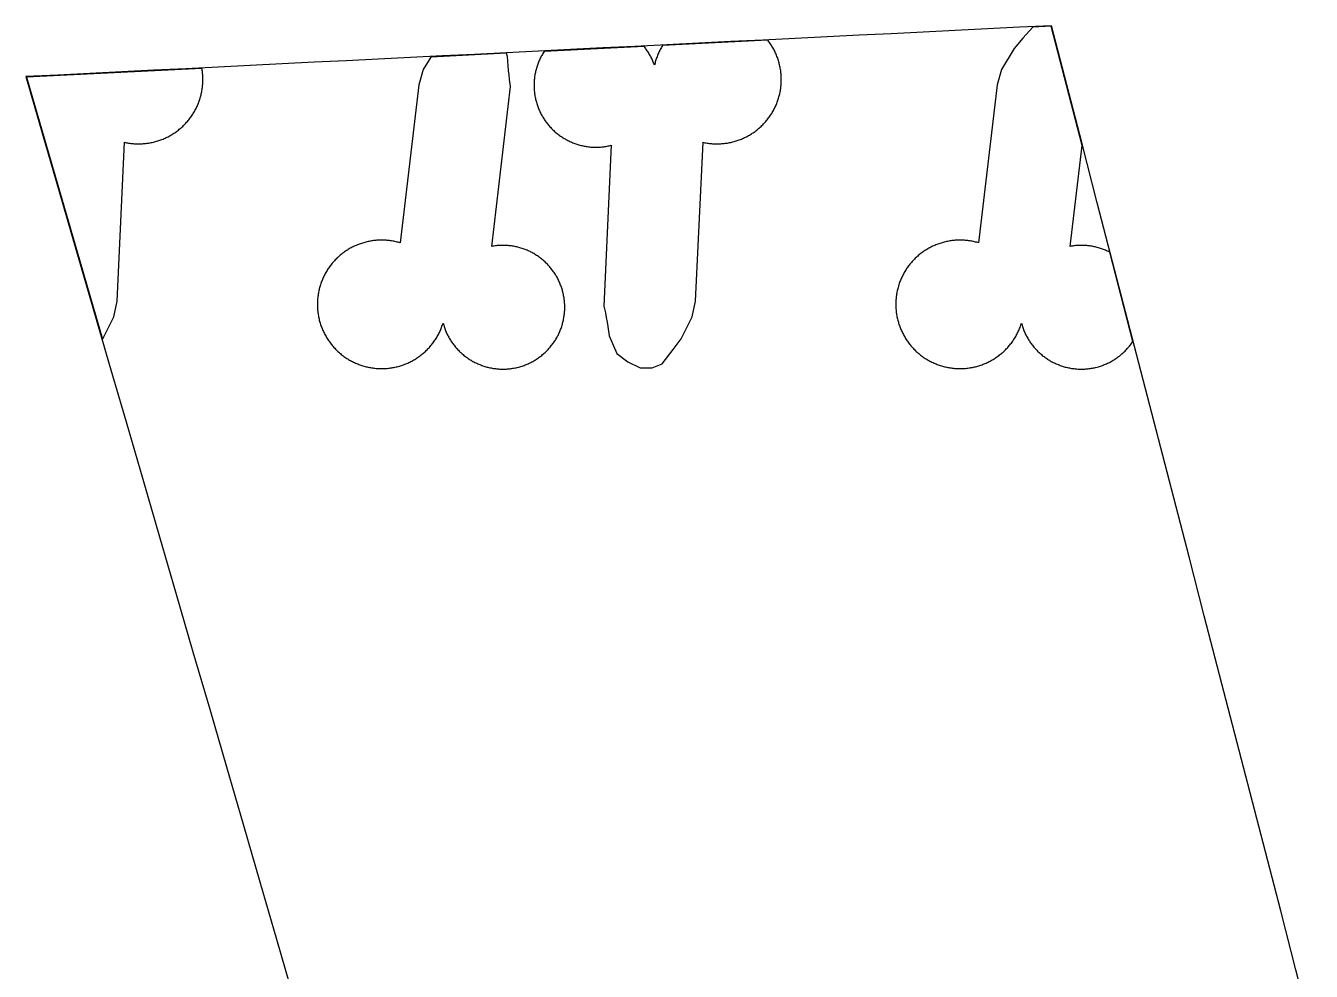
# Model space of a CAD drawing. Extents: x -246 to 246, y -104 to 199.
# Drawn here: x 193.12 to 219.79, y 179.11 to 198.73 of the extents above; entities that cross this region are included whole.
import ezdxf

# ---------------------------------------------------------------- set-up
doc = ezdxf.new("R2010")
doc.units = 0
doc.layers.add('Add_Red', color=1, linetype='Continuous')
doc.layers.add('Outline_Red', color=1, linetype='Continuous')

msp = doc.modelspace()

# ---------------------------------------------------------------- linework, layer by layer
at = {"layer": 'Add_Red'}
for points in [[(215.047, 191.607), (215.069, 191.607), (215.092, 191.608), (215.114, 191.61), (215.136, 191.612), (215.159, 191.614), (215.181, 191.617), (215.203, 191.62), (215.225, 191.623), (215.247, 191.627), (215.269, 191.631), (215.291, 191.636), (215.313, 191.641), (215.349, 191.65), (215.371, 191.656), (215.392, 191.662), (215.414, 191.669), (215.435, 191.676), (215.456, 191.684), (215.477, 191.692), (215.498, 191.7), (215.519, 191.708), (215.539, 191.717), (215.56, 191.727), (215.58, 191.736), (215.6, 191.746), (215.62, 191.757), (215.639, 191.767), (215.659, 191.778), (215.678, 191.79), (215.697, 191.801), (215.716, 191.813), (215.735, 191.826), (215.753, 191.838), (215.772, 191.851), (215.79, 191.865), (215.807, 191.878), (215.825, 191.892), (215.842, 191.907), (215.859, 191.921), (215.876, 191.936), (215.893, 191.951), (215.909, 191.967), (215.925, 191.982), (215.94, 191.998), (215.956, 192.014), (215.971, 192.031), (215.986, 192.048), (216, 192.065), (216.015, 192.082), (216.029, 192.1), (216.042, 192.117), (216.056, 192.135), (216.069, 192.154), (216.081, 192.172), (216.086, 192.179), (215.606, 194.03), (215.6, 194.034), (215.58, 194.044), (215.56, 194.053), (215.539, 194.063), (215.519, 194.071), (215.498, 194.08), (215.477, 194.088), (215.456, 194.096), (215.435, 194.104), (215.414, 194.111), (215.392, 194.117), (215.371, 194.124), (215.349, 194.13), (215.328, 194.135), (215.306, 194.141), (215.284, 194.145), (215.262, 194.15), (215.24, 194.154), (215.218, 194.158), (215.196, 194.161), (215.173, 194.164), (215.151, 194.167), (215.129, 194.169), (215.107, 194.17), (215.084, 194.172), (215.062, 194.173), (215.039, 194.173), (215.017, 194.174), (214.989, 194.173), (214.966, 194.173), (214.944, 194.171), (214.922, 194.17), (214.899, 194.168), (214.877, 194.166), (214.855, 194.163), (214.833, 194.16), (214.81, 194.157), (214.788, 194.153), (215.033, 196.243), (214.392, 198.72), (214.014, 198.701), (213.807, 198.471), (213.627, 198.259), (213.365, 197.824), (213.274, 197.502), (212.885, 194.226), (212.847, 194.237), (212.824, 194.242), (212.802, 194.248), (212.779, 194.253), (212.756, 194.258), (212.733, 194.262), (212.71, 194.266), (212.687, 194.269), (212.664, 194.272), (212.641, 194.275), (212.618, 194.277), (212.595, 194.279), (212.572, 194.28), (212.548, 194.281), (212.525, 194.282), (212.502, 194.282), (212.474, 194.282), (212.451, 194.281), (212.427, 194.28), (212.404, 194.278), (212.381, 194.277), (212.358, 194.274), (212.335, 194.272), (212.312, 194.268), (212.289, 194.265), (212.266, 194.261), (212.243, 194.257), (212.22, 194.252), (212.197, 194.247), (212.175, 194.241), (212.152, 194.235), (212.13, 194.229), (212.108, 194.222), (212.086, 194.215), (212.064, 194.208), (212.042, 194.2), (212.02, 194.192), (211.998, 194.183), (211.977, 194.174), (211.955, 194.165), (211.934, 194.155), (211.913, 194.145), (211.893, 194.135), (211.872, 194.124), (211.852, 194.113), (211.831, 194.101), (211.811, 194.089), (211.792, 194.077), (211.772, 194.065), (211.753, 194.052), (211.734, 194.038), (211.715, 194.025), (211.696, 194.011), (211.678, 193.997), (211.66, 193.982), (211.642, 193.967), (211.624, 193.952), (211.607, 193.937), (211.59, 193.921), (211.573, 193.905), (211.556, 193.888), (211.54, 193.872), (211.524, 193.855), (211.508, 193.838), (211.493, 193.82), (211.478, 193.802), (211.463, 193.784), (211.449, 193.766), (211.435, 193.748), (211.421, 193.729), (211.407, 193.71), (211.394, 193.691), (211.382, 193.671), (211.369, 193.652), (211.357, 193.632), (211.345, 193.612), (211.334, 193.591), (211.323, 193.571), (211.312, 193.55), (211.302, 193.529), (211.292, 193.508), (211.282, 193.487), (211.273, 193.466), (211.264, 193.444), (211.256, 193.423), (211.248, 193.401), (211.24, 193.379), (211.233, 193.357), (211.226, 193.335), (211.215, 193.294), (211.209, 193.272), (211.203, 193.249), (211.198, 193.227), (211.194, 193.204), (211.189, 193.181), (211.186, 193.158), (211.182, 193.135), (211.179, 193.112), (211.176, 193.089), (211.174, 193.066), (211.172, 193.042), (211.171, 193.019), (211.17, 192.996), (211.169, 192.973), (211.169, 192.949), (211.169, 192.924), (211.17, 192.9), (211.171, 192.877), (211.173, 192.854), (211.174, 192.831), (211.177, 192.808), (211.179, 192.784), (211.183, 192.761), (211.186, 192.738), (211.19, 192.715), (211.194, 192.693), (211.199, 192.67), (211.204, 192.647), (211.209, 192.625), (211.215, 192.602), (211.222, 192.58), (211.228, 192.557), (211.235, 192.535), (211.243, 192.513), (211.25, 192.491), (211.259, 192.469), (211.267, 192.448), (211.276, 192.426), (211.285, 192.405), (211.295, 192.384), (211.305, 192.363), (211.316, 192.342), (211.326, 192.322), (211.338, 192.301), (211.349, 192.281), (211.361, 192.261), (211.373, 192.241), (211.386, 192.221), (211.398, 192.202), (211.412, 192.183), (211.425, 192.164), (211.439, 192.145), (211.453, 192.127), (211.468, 192.109), (211.483, 192.091), (211.498, 192.073), (211.513, 192.056), (211.529, 192.039), (211.545, 192.022), (211.561, 192.005), (211.578, 191.989), (211.595, 191.973), (211.612, 191.957), (211.629, 191.942), (211.647, 191.927), (211.665, 191.912), (211.683, 191.898), (211.702, 191.884), (211.721, 191.87), (211.74, 191.856), (211.759, 191.843), (211.778, 191.83), (211.798, 191.818), (211.818, 191.806), (211.838, 191.794), (211.858, 191.783), (211.878, 191.772), (211.899, 191.761), (211.92, 191.751), (211.941, 191.741), (211.962, 191.731), (211.984, 191.722), (212.005, 191.713), (212.027, 191.704), (212.048, 191.696), (212.07, 191.689), (212.092, 191.681), (212.115, 191.674), (212.157, 191.662), (212.179, 191.656), (212.202, 191.651), (212.225, 191.646), (212.248, 191.641), (212.27, 191.637), (212.293, 191.633), (212.316, 191.63), (212.339, 191.627), (212.363, 191.624), (212.386, 191.622), (212.409, 191.62), (212.432, 191.619), (212.455, 191.618), (212.479, 191.617), (212.502, 191.617), (212.526, 191.617), (212.549, 191.618), (212.572, 191.619), (212.595, 191.62), (212.618, 191.622), (212.642, 191.624), (212.665, 191.627), (212.688, 191.63), (212.711, 191.633), (212.734, 191.637), (212.757, 191.641), (212.779, 191.646), (212.802, 191.651), (212.825, 191.657), (212.847, 191.662), (212.87, 191.669), (212.892, 191.675), (212.914, 191.682), (212.936, 191.69), (212.958, 191.697), (212.98, 191.706), (213.002, 191.714), (213.023, 191.723), (213.044, 191.732), (213.066, 191.742), (213.086, 191.752), (213.107, 191.762), (213.128, 191.773), (213.148, 191.784), (213.169, 191.796), (213.189, 191.807), (213.208, 191.82), (213.228, 191.832), (213.247, 191.845), (213.267, 191.858), (213.286, 191.872), (213.304, 191.885), (213.323, 191.9), (213.341, 191.914), (213.359, 191.929), (213.377, 191.944), (213.394, 191.959), (213.411, 191.975), (213.428, 191.991), (213.445, 192.008), (213.461, 192.024), (213.477, 192.041), (213.493, 192.058), (213.508, 192.076), (213.523, 192.093), (213.538, 192.111), (213.552, 192.129), (213.566, 192.148), (213.58, 192.167), (213.594, 192.186), (213.607, 192.205), (213.62, 192.224), (213.632, 192.244), (213.644, 192.264), (213.656, 192.284), (213.668, 192.304), (213.679, 192.324), (213.689, 192.345), (213.7, 192.366), (213.71, 192.387), (213.719, 192.408), (213.729, 192.429), (213.738, 192.451), (213.746, 192.472), (213.754, 192.494), (213.762, 192.516), (213.769, 192.538), (213.776, 192.56), (213.783, 192.536), (213.789, 192.515), (213.796, 192.493), (213.803, 192.472), (213.811, 192.451), (213.819, 192.43), (213.827, 192.409), (213.835, 192.388), (213.844, 192.368), (213.854, 192.347), (213.863, 192.327), (213.873, 192.307), (213.884, 192.287), (213.894, 192.268), (213.905, 192.248), (213.917, 192.229), (213.928, 192.21), (213.94, 192.191), (213.953, 192.172), (213.966, 192.154), (213.979, 192.135), (213.992, 192.117), (214.006, 192.1), (214.019, 192.082), (214.034, 192.065), (214.048, 192.048), (214.063, 192.031), (214.078, 192.014), (214.094, 191.998), (214.109, 191.982), (214.125, 191.967), (214.142, 191.951), (214.158, 191.936), (214.175, 191.921), (214.192, 191.907), (214.209, 191.892), (214.227, 191.878), (214.245, 191.865), (214.263, 191.851), (214.281, 191.838), (214.299, 191.826), (214.318, 191.813), (214.337, 191.801), (214.356, 191.79), (214.375, 191.778), (214.395, 191.767), (214.414, 191.757), (214.434, 191.746), (214.454, 191.736), (214.475, 191.727), (214.495, 191.717), (214.515, 191.708), (214.536, 191.7), (214.557, 191.692), (214.578, 191.684), (214.599, 191.676), (214.62, 191.669), (214.642, 191.662), (214.663, 191.656), (214.685, 191.65), (214.706, 191.644), (214.728, 191.639), (214.75, 191.634), (214.772, 191.63), (214.794, 191.626), (214.816, 191.622), (214.838, 191.619), (214.861, 191.616), (214.883, 191.613), (214.905, 191.611), (214.928, 191.609), (214.95, 191.608), (214.972, 191.607), (214.995, 191.606), (215.017, 191.606), (215.047, 191.607)], [(206.322, 191.717), (206.552, 192.012), (206.717, 192.237), (206.947, 192.689), (207.015, 193.017), (207.17, 196.312), (207.207, 196.304), (207.23, 196.3), (207.253, 196.296), (207.276, 196.293), (207.299, 196.29), (207.322, 196.287), (207.345, 196.285), (207.369, 196.283), (207.392, 196.282), (207.415, 196.281), (207.438, 196.28), (207.461, 196.28), (207.491, 196.28), (207.514, 196.281), (207.538, 196.282), (207.561, 196.284), (207.584, 196.286), (207.607, 196.288), (207.63, 196.291), (207.653, 196.294), (207.676, 196.297), (207.699, 196.301), (207.722, 196.306), (207.745, 196.31), (207.768, 196.316), (207.79, 196.321), (207.813, 196.327), (207.835, 196.333), (207.857, 196.34), (207.879, 196.347), (207.901, 196.355), (207.923, 196.363), (207.945, 196.371), (207.967, 196.379), (207.988, 196.388), (208.009, 196.398), (208.031, 196.408), (208.052, 196.418), (208.072, 196.428), (208.093, 196.439), (208.113, 196.45), (208.133, 196.462), (208.153, 196.474), (208.173, 196.486), (208.193, 196.498), (208.212, 196.511), (208.231, 196.525), (208.25, 196.538), (208.269, 196.552), (208.287, 196.566), (208.305, 196.581), (208.323, 196.596), (208.341, 196.611), (208.358, 196.627), (208.375, 196.642), (208.392, 196.658), (208.408, 196.675), (208.425, 196.692), (208.441, 196.708), (208.456, 196.726), (208.471, 196.743), (208.487, 196.761), (208.501, 196.779), (208.516, 196.797), (208.53, 196.816), (208.543, 196.835), (208.557, 196.854), (208.57, 196.873), (208.583, 196.892), (208.595, 196.912), (208.607, 196.932), (208.619, 196.952), (208.63, 196.972), (208.641, 196.993), (208.652, 197.013), (208.662, 197.034), (208.672, 197.055), (208.682, 197.076), (208.691, 197.098), (208.7, 197.119), (208.708, 197.141), (208.716, 197.163), (208.724, 197.185), (208.731, 197.207), (208.738, 197.229), (208.744, 197.252), (208.75, 197.274), (208.756, 197.296), (208.761, 197.319), (208.77, 197.358), (208.774, 197.381), (208.778, 197.404), (208.781, 197.427), (208.784, 197.45), (208.787, 197.473), (208.789, 197.496), (208.791, 197.52), (208.792, 197.543), (208.793, 197.566), (208.794, 197.589), (208.794, 197.613), (208.794, 197.64), (208.793, 197.663), (208.792, 197.687), (208.791, 197.71), (208.789, 197.733), (208.786, 197.756), (208.784, 197.779), (208.781, 197.802), (208.777, 197.825), (208.773, 197.848), (208.769, 197.871), (208.764, 197.894), (208.759, 197.917), (208.753, 197.939), (208.748, 197.962), (208.741, 197.984), (208.735, 198.006), (208.728, 198.029), (208.72, 198.051), (208.712, 198.072), (208.704, 198.094), (208.695, 198.116), (208.686, 198.137), (208.677, 198.159), (208.667, 198.18), (208.657, 198.201), (208.647, 198.221), (208.636, 198.242), (208.625, 198.262), (208.613, 198.283), (208.601, 198.303), (208.589, 198.322), (208.577, 198.342), (208.564, 198.361), (208.551, 198.381), (208.537, 198.399), (208.523, 198.418), (208.515, 198.428), (206.332, 198.32), (206.33, 198.317), (206.318, 198.297), (206.306, 198.277), (206.295, 198.257), (206.284, 198.236), (206.273, 198.215), (206.263, 198.195), (206.253, 198.174), (206.243, 198.152), (206.234, 198.131), (206.225, 198.11), (206.216, 198.088), (206.208, 198.066), (206.201, 198.044), (206.193, 198.022), (206.186, 198), (206.18, 197.978), (206.174, 197.955), (206.168, 197.933), (206.162, 197.91), (206.155, 197.932), (206.147, 197.953), (206.139, 197.974), (206.13, 197.995), (206.121, 198.015), (206.112, 198.036), (206.102, 198.056), (206.092, 198.076), (206.082, 198.096), (206.071, 198.115), (206.06, 198.135), (206.049, 198.154), (206.037, 198.173), (206.025, 198.192), (206.013, 198.211), (206, 198.229), (205.987, 198.248), (205.974, 198.266), (205.96, 198.283), (205.946, 198.301), (203.876, 198.198), (203.872, 198.192), (203.86, 198.173), (203.848, 198.154), (203.837, 198.135), (203.826, 198.115), (203.815, 198.096), (203.805, 198.076), (203.795, 198.056), (203.785, 198.036), (203.776, 198.015), (203.767, 197.995), (203.758, 197.974), (203.75, 197.953), (203.742, 197.932), (203.735, 197.911), (203.728, 197.89), (203.721, 197.868), (203.714, 197.847), (203.708, 197.825), (203.703, 197.804), (203.698, 197.782), (203.693, 197.76), (203.688, 197.738), (203.684, 197.716), (203.681, 197.694), (203.677, 197.672), (203.674, 197.65), (203.672, 197.627), (203.67, 197.605), (203.668, 197.583), (203.666, 197.56), (203.665, 197.538), (203.665, 197.516), (203.665, 197.493), (203.665, 197.451), (203.666, 197.429), (203.668, 197.406), (203.669, 197.384), (203.671, 197.362), (203.674, 197.339), (203.677, 197.317), (203.68, 197.295), (203.684, 197.273), (203.688, 197.251), (203.692, 197.229), (203.697, 197.207), (203.702, 197.185), (203.708, 197.164), (203.714, 197.142), (203.721, 197.118), (203.728, 197.096), (203.735, 197.075), (203.742, 197.054), (203.75, 197.033), (203.758, 197.012), (203.767, 196.992), (203.776, 196.971), (203.785, 196.951), (203.795, 196.93), (203.805, 196.91), (203.815, 196.89), (203.826, 196.871), (203.837, 196.851), (203.848, 196.832), (203.86, 196.813), (203.872, 196.794), (203.884, 196.775), (203.897, 196.757), (203.91, 196.739), (203.923, 196.721), (203.937, 196.703), (203.951, 196.685), (203.965, 196.668), (203.98, 196.651), (203.994, 196.634), (204.01, 196.618), (204.025, 196.601), (204.041, 196.585), (204.057, 196.57), (204.073, 196.554), (204.089, 196.539), (204.106, 196.524), (204.123, 196.51), (204.141, 196.496), (204.158, 196.482), (204.176, 196.468), (204.194, 196.455), (204.212, 196.442), (204.231, 196.429), (204.249, 196.417), (204.268, 196.405), (204.287, 196.393), (204.307, 196.381), (204.326, 196.37), (204.346, 196.36), (204.366, 196.349), (204.386, 196.339), (204.406, 196.33), (204.426, 196.32), (204.447, 196.312), (204.468, 196.303), (204.488, 196.295), (204.509, 196.287), (204.53, 196.279), (204.552, 196.272), (204.573, 196.266), (204.595, 196.259), (204.616, 196.253), (204.638, 196.248), (204.66, 196.242), (204.681, 196.238), (204.703, 196.233), (204.725, 196.229), (204.748, 196.225), (204.77, 196.222), (204.792, 196.219), (204.814, 196.216), (204.836, 196.214), (204.859, 196.213), (204.881, 196.211), (204.904, 196.21), (204.926, 196.21), (204.948, 196.209), (204.978, 196.21), (205.001, 196.211), (205.023, 196.212), (205.046, 196.213), (205.068, 196.215), (205.09, 196.217), (205.112, 196.22), (205.135, 196.223), (205.157, 196.226), (205.179, 196.23), (205.201, 196.235), (205.223, 196.239), (205.245, 196.244), (205.266, 196.249), (205.114, 192.912), (205.145, 192.772), (205.163, 192.678), (205.18, 192.583), (205.195, 192.489), (205.208, 192.394), (205.22, 192.299), (205.379, 191.932), (205.612, 191.756), (205.865, 191.634), (206.118, 191.631), (206.322, 191.717)], [(203.048, 191.607), (203.07, 191.607), (203.093, 191.608), (203.115, 191.61), (203.138, 191.612), (203.16, 191.614), (203.182, 191.617), (203.204, 191.62), (203.226, 191.623), (203.248, 191.627), (203.27, 191.631), (203.292, 191.636), (203.314, 191.641), (203.35, 191.65), (203.372, 191.656), (203.393, 191.662), (203.415, 191.669), (203.436, 191.676), (203.457, 191.684), (203.478, 191.692), (203.499, 191.7), (203.52, 191.708), (203.54, 191.717), (203.561, 191.727), (203.581, 191.736), (203.601, 191.746), (203.621, 191.757), (203.64, 191.767), (203.66, 191.778), (203.679, 191.79), (203.698, 191.801), (203.717, 191.813), (203.736, 191.826), (203.754, 191.838), (203.773, 191.851), (203.791, 191.865), (203.808, 191.878), (203.826, 191.892), (203.843, 191.907), (203.86, 191.921), (203.877, 191.936), (203.894, 191.951), (203.91, 191.967), (203.926, 191.982), (203.941, 191.998), (203.957, 192.014), (203.972, 192.031), (203.987, 192.048), (204.001, 192.065), (204.016, 192.082), (204.03, 192.1), (204.043, 192.117), (204.057, 192.135), (204.07, 192.154), (204.082, 192.172), (204.095, 192.191), (204.107, 192.21), (204.118, 192.229), (204.13, 192.248), (204.141, 192.268), (204.152, 192.287), (204.162, 192.307), (204.172, 192.327), (204.181, 192.347), (204.191, 192.368), (204.2, 192.388), (204.208, 192.409), (204.217, 192.43), (204.224, 192.451), (204.232, 192.472), (204.239, 192.493), (204.246, 192.515), (204.252, 192.536), (204.258, 192.558), (204.264, 192.579), (204.269, 192.601), (204.274, 192.623), (204.278, 192.645), (204.282, 192.667), (204.286, 192.689), (204.289, 192.711), (204.292, 192.733), (204.295, 192.756), (204.297, 192.778), (204.299, 192.8), (204.3, 192.823), (204.301, 192.845), (204.302, 192.867), (204.302, 192.89), (204.301, 192.93), (204.3, 192.953), (204.299, 192.975), (204.297, 192.997), (204.295, 193.02), (204.293, 193.042), (204.29, 193.064), (204.287, 193.086), (204.283, 193.108), (204.279, 193.13), (204.275, 193.152), (204.269, 193.179), (204.264, 193.2), (204.258, 193.222), (204.252, 193.244), (204.246, 193.265), (204.239, 193.287), (204.232, 193.308), (204.224, 193.329), (204.217, 193.35), (204.208, 193.371), (204.2, 193.391), (204.191, 193.412), (204.181, 193.432), (204.172, 193.453), (204.162, 193.473), (204.152, 193.493), (204.141, 193.512), (204.13, 193.532), (204.118, 193.551), (204.107, 193.57), (204.095, 193.589), (204.082, 193.608), (204.07, 193.626), (204.057, 193.644), (204.043, 193.662), (204.03, 193.68), (204.016, 193.698), (204.001, 193.715), (203.987, 193.732), (203.972, 193.749), (203.957, 193.765), (203.941, 193.782), (203.926, 193.798), (203.91, 193.813), (203.894, 193.829), (203.877, 193.844), (203.86, 193.859), (203.843, 193.873), (203.826, 193.887), (203.808, 193.901), (203.791, 193.915), (203.773, 193.928), (203.754, 193.941), (203.736, 193.954), (203.717, 193.966), (203.698, 193.978), (203.679, 193.99), (203.66, 194.002), (203.64, 194.013), (203.621, 194.023), (203.601, 194.034), (203.581, 194.044), (203.561, 194.053), (203.54, 194.063), (203.52, 194.071), (203.499, 194.08), (203.478, 194.088), (203.457, 194.096), (203.436, 194.104), (203.415, 194.111), (203.393, 194.117), (203.372, 194.124), (203.35, 194.13), (203.329, 194.135), (203.307, 194.141), (203.285, 194.145), (203.263, 194.15), (203.241, 194.154), (203.219, 194.158), (203.197, 194.161), (203.175, 194.164), (203.152, 194.167), (203.13, 194.169), (203.108, 194.17), (203.085, 194.172), (203.063, 194.173), (203.04, 194.173), (203.018, 194.174), (202.99, 194.173), (202.967, 194.173), (202.945, 194.171), (202.923, 194.17), (202.9, 194.168), (202.878, 194.166), (202.856, 194.163), (202.834, 194.16), (202.812, 194.157), (202.789, 194.153), (203.179, 197.472), (203.158, 197.613), (203.147, 197.709), (203.137, 197.804), (203.128, 197.899), (203.122, 197.995), (203.117, 198.09), (203.093, 198.159), (201.521, 198.081), (201.366, 197.824), (201.275, 197.502), (200.886, 194.226), (200.848, 194.237), (200.825, 194.242), (200.803, 194.248), (200.78, 194.253), (200.757, 194.258), (200.734, 194.262), (200.711, 194.266), (200.688, 194.269), (200.665, 194.272), (200.642, 194.275), (200.619, 194.277), (200.596, 194.279), (200.573, 194.28), (200.549, 194.281), (200.526, 194.282), (200.503, 194.282), (200.475, 194.282), (200.452, 194.281), (200.428, 194.28), (200.405, 194.278), (200.382, 194.277), (200.359, 194.274), (200.336, 194.272), (200.313, 194.268), (200.29, 194.265), (200.267, 194.261), (200.244, 194.257), (200.221, 194.252), (200.199, 194.247), (200.176, 194.241), (200.153, 194.235), (200.131, 194.229), (200.109, 194.222), (200.087, 194.215), (200.065, 194.208), (200.043, 194.2), (200.021, 194.192), (199.999, 194.183), (199.978, 194.174), (199.957, 194.165), (199.935, 194.155), (199.914, 194.145), (199.894, 194.135), (199.873, 194.124), (199.853, 194.113), (199.832, 194.101), (199.812, 194.089), (199.793, 194.077), (199.773, 194.065), (199.754, 194.052), (199.735, 194.038), (199.716, 194.025), (199.697, 194.011), (199.679, 193.997), (199.661, 193.982), (199.643, 193.967), (199.625, 193.952), (199.608, 193.937), (199.591, 193.921), (199.574, 193.905), (199.557, 193.888), (199.541, 193.872), (199.525, 193.855), (199.509, 193.838), (199.494, 193.82), (199.479, 193.802), (199.464, 193.784), (199.45, 193.766), (199.436, 193.748), (199.422, 193.729), (199.409, 193.71), (199.395, 193.691), (199.383, 193.671), (199.37, 193.652), (199.358, 193.632), (199.346, 193.612), (199.335, 193.591), (199.324, 193.571), (199.313, 193.55), (199.303, 193.529), (199.293, 193.508), (199.284, 193.487), (199.274, 193.466), (199.266, 193.444), (199.257, 193.423), (199.249, 193.401), (199.241, 193.379), (199.234, 193.357), (199.227, 193.335), (199.216, 193.294), (199.21, 193.272), (199.204, 193.249), (199.199, 193.227), (199.195, 193.204), (199.19, 193.181), (199.187, 193.158), (199.183, 193.135), (199.18, 193.112), (199.178, 193.089), (199.175, 193.066), (199.173, 193.042), (199.172, 193.019), (199.171, 192.996), (199.17, 192.973), (199.17, 192.949), (199.17, 192.924), (199.171, 192.9), (199.172, 192.877), (199.174, 192.854), (199.176, 192.831), (199.178, 192.808), (199.18, 192.784), (199.184, 192.761), (199.187, 192.738), (199.191, 192.715), (199.195, 192.693), (199.2, 192.67), (199.205, 192.647), (199.21, 192.625), (199.216, 192.602), (199.223, 192.58), (199.229, 192.557), (199.236, 192.535), (199.244, 192.513), (199.251, 192.491), (199.26, 192.469), (199.268, 192.448), (199.277, 192.426), (199.286, 192.405), (199.296, 192.384), (199.306, 192.363), (199.317, 192.342), (199.327, 192.322), (199.339, 192.301), (199.35, 192.281), (199.362, 192.261), (199.374, 192.241), (199.387, 192.221), (199.4, 192.202), (199.413, 192.183), (199.426, 192.164), (199.44, 192.145), (199.454, 192.127), (199.469, 192.109), (199.484, 192.091), (199.499, 192.073), (199.514, 192.056), (199.53, 192.039), (199.546, 192.022), (199.562, 192.005), (199.579, 191.989), (199.596, 191.973), (199.613, 191.957), (199.631, 191.942), (199.648, 191.927), (199.666, 191.912), (199.684, 191.898), (199.703, 191.884), (199.722, 191.87), (199.741, 191.856), (199.76, 191.843), (199.779, 191.83), (199.799, 191.818), (199.819, 191.806), (199.839, 191.794), (199.859, 191.783), (199.88, 191.772), (199.9, 191.761), (199.921, 191.751), (199.942, 191.741), (199.963, 191.731), (199.985, 191.722), (200.006, 191.713), (200.028, 191.704), (200.05, 191.696), (200.071, 191.689), (200.094, 191.681), (200.116, 191.674), (200.158, 191.662), (200.18, 191.656), (200.203, 191.651), (200.226, 191.646), (200.249, 191.641), (200.271, 191.637), (200.294, 191.633), (200.317, 191.63), (200.34, 191.627), (200.364, 191.624), (200.387, 191.622), (200.41, 191.62), (200.433, 191.619), (200.456, 191.618), (200.48, 191.617), (200.503, 191.617), (200.527, 191.617), (200.55, 191.618), (200.573, 191.619), (200.596, 191.62), (200.62, 191.622), (200.643, 191.624), (200.666, 191.627), (200.689, 191.63), (200.712, 191.633), (200.735, 191.637), (200.758, 191.641), (200.78, 191.646), (200.803, 191.651), (200.826, 191.657), (200.848, 191.662), (200.871, 191.669), (200.893, 191.675), (200.915, 191.682), (200.937, 191.69), (200.959, 191.697), (200.981, 191.706), (201.003, 191.714), (201.024, 191.723), (201.045, 191.732), (201.067, 191.742), (201.088, 191.752), (201.108, 191.762), (201.129, 191.773), (201.149, 191.784), (201.17, 191.796), (201.19, 191.807), (201.21, 191.82), (201.229, 191.832), (201.249, 191.845), (201.268, 191.858), (201.287, 191.872), (201.305, 191.885), (201.324, 191.9), (201.342, 191.914), (201.36, 191.929), (201.378, 191.944), (201.395, 191.959), (201.412, 191.975), (201.429, 191.991), (201.446, 192.008), (201.462, 192.024), (201.478, 192.041), (201.494, 192.058), (201.509, 192.076), (201.524, 192.093), (201.539, 192.111), (201.553, 192.129), (201.567, 192.148), (201.581, 192.167), (201.595, 192.186), (201.608, 192.205), (201.621, 192.224), (201.633, 192.244), (201.645, 192.264), (201.657, 192.284), (201.669, 192.304), (201.68, 192.324), (201.691, 192.345), (201.701, 192.366), (201.711, 192.387), (201.721, 192.408), (201.73, 192.429), (201.739, 192.451), (201.747, 192.472), (201.755, 192.494), (201.763, 192.516), (201.77, 192.538), (201.777, 192.56), (201.784, 192.536), (201.791, 192.515), (201.797, 192.493), (201.804, 192.472), (201.812, 192.451), (201.82, 192.43), (201.828, 192.409), (201.836, 192.388), (201.845, 192.368), (201.855, 192.347), (201.864, 192.327), (201.874, 192.307), (201.885, 192.287), (201.895, 192.268), (201.906, 192.248), (201.918, 192.229), (201.929, 192.21), (201.942, 192.191), (201.954, 192.172), (201.967, 192.154), (201.98, 192.135), (201.993, 192.117), (202.007, 192.1), (202.02, 192.082), (202.035, 192.065), (202.049, 192.048), (202.064, 192.031), (202.079, 192.014), (202.095, 191.998), (202.11, 191.982), (202.126, 191.967), (202.143, 191.951), (202.159, 191.936), (202.176, 191.921), (202.193, 191.907), (202.21, 191.892), (202.228, 191.878), (202.246, 191.865), (202.264, 191.851), (202.282, 191.838), (202.3, 191.826), (202.319, 191.813), (202.338, 191.801), (202.357, 191.79), (202.376, 191.778), (202.396, 191.767), (202.415, 191.757), (202.435, 191.746), (202.455, 191.736), (202.476, 191.727), (202.496, 191.717), (202.517, 191.708), (202.537, 191.7), (202.558, 191.692), (202.579, 191.684), (202.6, 191.676), (202.621, 191.669), (202.643, 191.662), (202.664, 191.656), (202.686, 191.65), (202.708, 191.644), (202.729, 191.639), (202.751, 191.634), (202.773, 191.63), (202.795, 191.626), (202.817, 191.622), (202.839, 191.619), (202.862, 191.616), (202.884, 191.613), (202.906, 191.611), (202.929, 191.609), (202.951, 191.608), (202.973, 191.607), (202.996, 191.606), (203.018, 191.606), (203.048, 191.607)], [(194.718, 192.237), (194.948, 192.689), (195.016, 193.017), (195.016, 193.017), (195.171, 196.312), (195.208, 196.304), (195.231, 196.3), (195.254, 196.296), (195.277, 196.293), (195.3, 196.29), (195.323, 196.287), (195.346, 196.285), (195.37, 196.283), (195.393, 196.282), (195.416, 196.281), (195.439, 196.28), (195.463, 196.28), (195.492, 196.28), (195.516, 196.281), (195.539, 196.282), (195.562, 196.284), (195.585, 196.286), (195.608, 196.288), (195.631, 196.291), (195.654, 196.294), (195.677, 196.297), (195.7, 196.301), (195.723, 196.306), (195.746, 196.31), (195.769, 196.316), (195.791, 196.321), (195.814, 196.327), (195.836, 196.333), (195.858, 196.34), (195.881, 196.347), (195.903, 196.355), (195.924, 196.363), (195.946, 196.371), (195.968, 196.379), (195.989, 196.388), (196.01, 196.398), (196.032, 196.408), (196.053, 196.418), (196.073, 196.428), (196.094, 196.439), (196.114, 196.45), (196.134, 196.462), (196.154, 196.474), (196.174, 196.486), (196.194, 196.498), (196.213, 196.511), (196.232, 196.525), (196.251, 196.538), (196.27, 196.552), (196.288, 196.566), (196.306, 196.581), (196.324, 196.596), (196.342, 196.611), (196.359, 196.627), (196.376, 196.642), (196.393, 196.658), (196.409, 196.675), (196.426, 196.692), (196.442, 196.708), (196.457, 196.726), (196.473, 196.743), (196.488, 196.761), (196.502, 196.779), (196.517, 196.797), (196.531, 196.816), (196.544, 196.835), (196.558, 196.854), (196.571, 196.873), (196.584, 196.892), (196.596, 196.912), (196.608, 196.932), (196.62, 196.952), (196.631, 196.972), (196.642, 196.993), (196.653, 197.013), (196.663, 197.034), (196.673, 197.055), (196.683, 197.076), (196.692, 197.098), (196.701, 197.119), (196.709, 197.141), (196.717, 197.163), (196.725, 197.185), (196.732, 197.207), (196.739, 197.229), (196.745, 197.252), (196.751, 197.274), (196.757, 197.296), (196.762, 197.319), (196.771, 197.358), (196.775, 197.381), (196.779, 197.404), (196.782, 197.427), (196.785, 197.45), (196.788, 197.473), (196.79, 197.496), (196.792, 197.52), (196.793, 197.543), (196.794, 197.566), (196.795, 197.589), (196.795, 197.613), (196.795, 197.64), (196.794, 197.663), (196.793, 197.687), (196.792, 197.71), (196.79, 197.733), (196.787, 197.756), (196.785, 197.779), (196.782, 197.802), (196.778, 197.825), (196.775, 197.846), (193.133, 197.665), (194.713, 192.231), (194.718, 192.237)]]:
    msp.add_lwpolyline(points, dxfattribs=at)
at = {"layer": 'Outline_Red'}
msp.add_lwpolyline([(219.788, 177.922), (219.471, 179.146), (219.154, 180.37), (218.837, 181.594), (218.52, 182.818), (218.203, 184.042), (217.886, 185.266), (217.569, 186.49), (217.252, 187.714), (216.935, 188.938), (216.618, 190.162), (216.301, 191.386), (215.984, 192.61), (215.667, 193.834), (215.35, 195.058), (215.033, 196.282), (214.716, 197.506), (214.399, 198.73), (213.734, 198.697), (213.069, 198.664), (212.404, 198.631), (211.739, 198.598), (211.074, 198.565), (210.409, 198.532), (209.744, 198.499), (209.079, 198.466), (208.414, 198.433), (207.749, 198.4), (207.084, 198.367), (206.419, 198.334), (205.754, 198.301), (205.089, 198.268), (204.424, 198.235), (203.759, 198.202), (203.094, 198.169), (202.429, 198.136), (201.764, 198.103), (201.099, 198.07), (200.434, 198.037), (199.769, 198.004), (199.104, 197.971), (198.439, 197.938), (197.774, 197.905), (197.109, 197.872), (196.444, 197.839), (195.779, 197.806), (195.114, 197.773), (194.449, 197.74), (193.784, 197.707), (193.119, 197.674), (193.466, 196.481), (193.813, 195.288), (194.16, 194.095), (194.507, 192.902), (194.854, 191.709), (195.201, 190.516), (195.548, 189.323), (195.895, 188.13), (196.242, 186.937), (196.589, 185.744), (196.936, 184.551), (197.283, 183.358), (197.63, 182.165), (197.977, 180.972), (198.324, 179.779), (198.671, 178.586)], dxfattribs=at)

doc.saveas('drawing.dxf')
